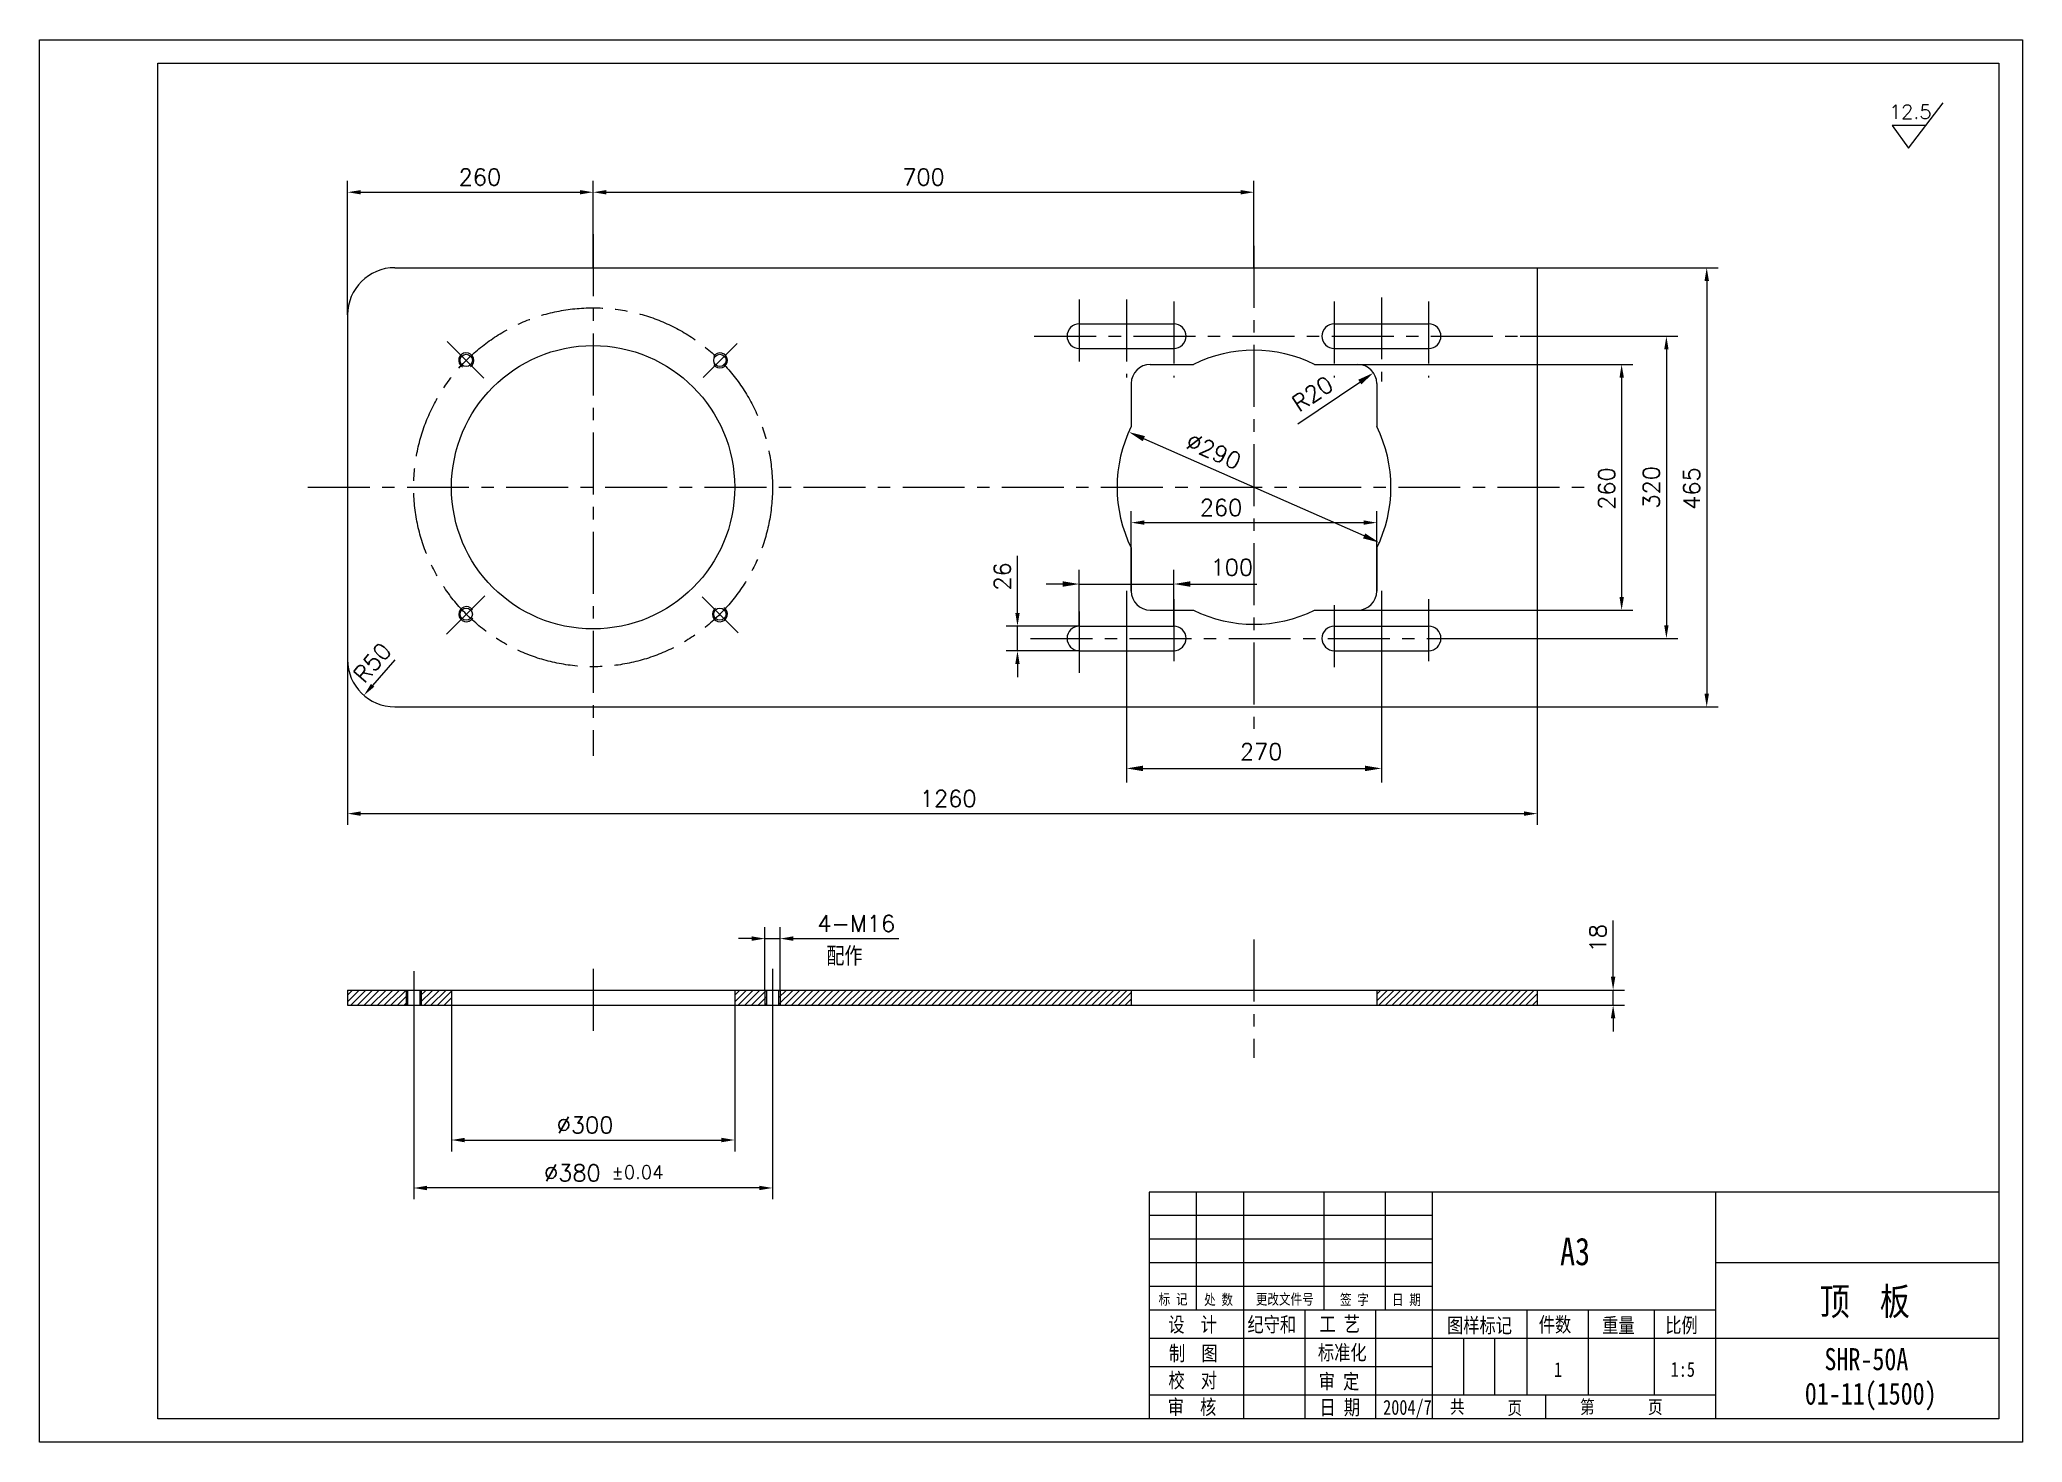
# Model space of a CAD drawing. Extents: x 284 to 2384, y 405 to 1890.
import ezdxf

# ---------------------------------------------------------------- set-up
doc = ezdxf.new("R2010")
doc.units = 0
doc.header["$LTSCALE"] = 10.5
doc.header["$MEASUREMENT"] = 0
doc.linetypes.add('CENTER', pattern=[2, 1.25, -0.25, 0.25, -0.25])
doc.layers.get('0').update_dxf_attribs({"color": 4, "linetype": 'CONTINUOUS'})
doc.layers.get('DEFPOINTS').update_dxf_attribs({"linetype": 'CONTINUOUS'})
for name, color, linetype in [('LINE_THIN', 2, 'CONTINUOUS'), ('PART', 3, 'CONTINUOUS'), ('SMPEN_THICK', 7, 'CONTINUOUS')]:
    doc.layers.add(name, color=color, linetype=linetype)
doc.styles.add('HZDX', font='', dxfattribs={"width": 0.8, "height": 0.5})
doc.styles.get("Standard").update_dxf_attribs({"font": 'txt.shx', "height": 17.5, "bigfont": 'hzfs.shx'})
doc.styles.get('HZDX').set_extended_font_data('SimSun')
doc.dimstyles.new('HZDX', dxfattribs={"dimscale": 0, "dimtxt": 5, "dimasz": 3.5, "dimexe": 5.25, "dimexo": 0, "dimgap": 1.5, "dimtad": 1, "dimdec": 4, "dimdsep": 46, "dimtxsty": 'HZDX', "dimcen": 0.09, "dimclrd": 2, "dimclre": 2, "dimclrt": 2, "dimadec": 0, "dimazin": 0, "dimtol": 1, "dimtp": 0.2, "dimtfac": 0.66667, "dimtdec": 4, "dimtmove": 0, "dimatfit": 1, "dimfxl": 1, "dimtvp": 5, "dimtolj": 1, "dimarcsym": 0})

# ---------------------------------------------------------------- blocks, each defined once
blk = doc.blocks.new('*D1')
at = {"layer": 'DEFPOINTS', "color": 0, "transparency": 16777216}
for p in [(870, 1728.6), (870, 1648.7), (610, 1598.7)]:
    blk.add_point(p, dxfattribs=at)
at = {"layer": 'SMPEN_THICK', "color": 2, "lineweight": -2, "transparency": 16777216}
for p, q in [((610, 1598.7), (610, 1740.6)), ((624, 1728.6), (856, 1728.6)), ((870, 1648.7), (870, 1740.6))]:
    blk.add_line(p, q, dxfattribs=at)
at = {"layer": 'SMPEN_THICK', "color": 2, "transparency": 16777216}
for points in [[(624, 1730.9), (624, 1726.3), (610, 1728.6)], [(856, 1730.9), (856, 1726.3), (870, 1728.6)]]:
    blk.add_solid(points, dxfattribs=at)
at = {"layer": 'SMPEN_THICK', "color": 2, "transparency": 16777216, "insert": (750.1, 1744.6), "char_height": 17.5, "attachment_point": 5}
blk.add_mtext('\\A1;260', dxfattribs=at)
blk = doc.blocks.new('*D2')
at = {"layer": 'DEFPOINTS', "color": 0, "transparency": 16777216}
for p in [(1570, 1728.6), (870, 1648.7), (1570, 1648.7)]:
    blk.add_point(p, dxfattribs=at)
at = {"layer": 'SMPEN_THICK', "color": 2, "lineweight": -2, "transparency": 16777216}
for p, q in [((870, 1648.7), (870, 1740.6)), ((884, 1728.6), (1556, 1728.6)), ((1570, 1648.7), (1570, 1740.6))]:
    blk.add_line(p, q, dxfattribs=at)
at = {"layer": 'SMPEN_THICK', "color": 2, "transparency": 16777216}
for points in [[(884, 1730.9), (884, 1726.3), (870, 1728.6)], [(1556, 1730.9), (1556, 1726.3), (1570, 1728.6)]]:
    blk.add_solid(points, dxfattribs=at)
at = {"layer": 'SMPEN_THICK', "color": 2, "transparency": 16777216, "insert": (1220, 1744.6), "char_height": 17.5, "attachment_point": 5}
blk.add_mtext('\\A1;700', dxfattribs=at)
blk = doc.blocks.new('*D3')
at = {"layer": 'DEFPOINTS', "color": 0, "transparency": 16777216}
for p in [(1680, 1546.2), (1680, 1286.2), (1959.4, 1286.2)]:
    blk.add_point(p, dxfattribs=at)
at = {"layer": 'SMPEN_THICK', "color": 2, "lineweight": -2, "transparency": 16777216}
for p, q in [((1680, 1546.2), (1971.4, 1546.2)), ((1959.4, 1532.2), (1959.4, 1300.2)), ((1680, 1286.2), (1971.4, 1286.2))]:
    blk.add_line(p, q, dxfattribs=at)
at = {"layer": 'SMPEN_THICK', "color": 2, "transparency": 16777216}
for points in [[(1957.1, 1532.2), (1961.8, 1532.2), (1959.4, 1546.2)], [(1957.1, 1300.2), (1961.8, 1300.2), (1959.4, 1286.2)]]:
    blk.add_solid(points, dxfattribs=at)
at = {"layer": 'SMPEN_THICK', "color": 2, "transparency": 16777216, "insert": (1943.5, 1414.9), "char_height": 17.5, "attachment_point": 5, "rotation": 90}
blk.add_mtext('\\A1;260', dxfattribs=at)
blk = doc.blocks.new('*D4')
at = {"layer": 'DEFPOINTS', "color": 0, "transparency": 16777216}
for p in [(1852.1, 1576.2), (1780.2, 1256.2), (2006.8, 1256.2)]:
    blk.add_point(p, dxfattribs=at)
at = {"layer": 'SMPEN_THICK', "color": 2, "lineweight": -2, "transparency": 16777216}
for p, q in [((1852.1, 1576.2), (2018.8, 1576.2)), ((2006.8, 1562.2), (2006.8, 1270.2)), ((1780.2, 1256.2), (2018.8, 1256.2))]:
    blk.add_line(p, q, dxfattribs=at)
at = {"layer": 'SMPEN_THICK', "color": 2, "transparency": 16777216}
for points in [[(2004.5, 1562.2), (2009.1, 1562.2), (2006.8, 1576.2)], [(2004.5, 1270.2), (2009.1, 1270.2), (2006.8, 1256.2)]]:
    blk.add_solid(points, dxfattribs=at)
at = {"layer": 'SMPEN_THICK', "color": 2, "transparency": 16777216, "insert": (1990.9, 1416.2), "char_height": 17.5, "attachment_point": 5, "rotation": 90}
blk.add_mtext('\\A1;320', dxfattribs=at)
blk = doc.blocks.new('*D5')
at = {"layer": 'DEFPOINTS', "color": 0, "transparency": 16777216}
for p in [(1870, 1648.7), (1870, 1183.7), (2049.5, 1183.7)]:
    blk.add_point(p, dxfattribs=at)
at = {"layer": 'SMPEN_THICK', "color": 2, "lineweight": -2, "transparency": 16777216}
for p, q in [((1870, 1648.7), (2061.5, 1648.7)), ((2049.5, 1634.7), (2049.5, 1197.7)), ((1870, 1183.7), (2061.5, 1183.7))]:
    blk.add_line(p, q, dxfattribs=at)
at = {"layer": 'SMPEN_THICK', "color": 2, "transparency": 16777216}
for points in [[(2047.2, 1634.7), (2051.9, 1634.7), (2049.5, 1648.7)], [(2047.2, 1197.7), (2051.9, 1197.7), (2049.5, 1183.7)]]:
    blk.add_solid(points, dxfattribs=at)
at = {"layer": 'SMPEN_THICK', "color": 2, "transparency": 16777216, "insert": (2033.6, 1414.9), "char_height": 17.5, "attachment_point": 5, "rotation": 90}
blk.add_mtext('\\A1;465', dxfattribs=at)
blk = doc.blocks.new('*D6')
at = {"layer": 'DEFPOINTS', "color": 0, "transparency": 16777216}
for p in [(1870, 884), (1870, 868), (1950.4, 868)]:
    blk.add_point(p, dxfattribs=at)
at = {"layer": 'SMPEN_THICK', "color": 2, "lineweight": -2, "transparency": 16777216}
for p, q in [((1950.4, 898), (1950.4, 957.7)), ((1870, 884), (1962.4, 884)), ((1950.4, 868), (1950.4, 884)), ((1870, 868), (1962.4, 868)), ((1950.4, 854), (1950.4, 840))]:
    blk.add_line(p, q, dxfattribs=at)
at = {"layer": 'SMPEN_THICK', "color": 2, "transparency": 16777216}
for points in [[(1948, 898), (1952.7, 898), (1950.4, 884)], [(1948, 854), (1952.7, 854), (1950.4, 868)]]:
    blk.add_solid(points, dxfattribs=at)
at = {"layer": 'SMPEN_THICK', "color": 2, "transparency": 16777216, "insert": (1934.4, 938.8), "char_height": 17.5, "attachment_point": 5, "rotation": 90}
blk.add_mtext('\\A1;18', dxfattribs=at)
blk = doc.blocks.new('*D7')
at = {"layer": 'DEFPOINTS', "color": 0, "transparency": 16777216}
for p in [(610, 1233.7), (1870, 1183.7), (1870, 1070.7)]:
    blk.add_point(p, dxfattribs=at)
at = {"layer": 'SMPEN_THICK', "color": 2, "lineweight": -2, "transparency": 16777216}
for p, q in [((610, 1233.7), (610, 1058.7)), ((1870, 1183.7), (1870, 1058.7)), ((624, 1070.7), (1856, 1070.7))]:
    blk.add_line(p, q, dxfattribs=at)
at = {"layer": 'SMPEN_THICK', "color": 2, "transparency": 16777216}
for points in [[(624, 1073.1), (624, 1068.4), (610, 1070.7)], [(1856, 1073.1), (1856, 1068.4), (1870, 1070.7)]]:
    blk.add_solid(points, dxfattribs=at)
at = {"layer": 'SMPEN_THICK', "color": 2, "transparency": 16777216, "insert": (1246.1, 1086.7), "char_height": 17.5, "attachment_point": 5}
blk.add_mtext('\\A1;1260', dxfattribs=at)
blk = doc.blocks.new('*D8')
at = {"layer": 'DEFPOINTS', "color": 0, "transparency": 16777216}
for p in [(720, 868), (1020, 868), (1020, 725.2)]:
    blk.add_point(p, dxfattribs=at)
at = {"layer": 'SMPEN_THICK', "color": 2, "lineweight": -2, "transparency": 16777216}
for p, q in [((720, 868), (720, 713.2)), ((1020, 868), (1020, 713.2)), ((734, 725.2), (1006, 725.2))]:
    blk.add_line(p, q, dxfattribs=at)
at = {"layer": 'SMPEN_THICK', "color": 2, "transparency": 16777216}
for points in [[(734, 727.5), (734, 722.8), (720, 725.2)], [(1006, 727.5), (1006, 722.8), (1020, 725.2)]]:
    blk.add_solid(points, dxfattribs=at)
at = {"layer": 'SMPEN_THICK', "color": 2, "transparency": 16777216, "insert": (861.5, 741.1), "char_height": 17.5, "attachment_point": 5}
blk.add_mtext('\\A1;%%c300', dxfattribs=at)
blk = doc.blocks.new('*D9')
at = {"layer": 'DEFPOINTS', "color": 0, "transparency": 16777216}
for p in [(1700, 1378.8), (1440, 1306.2), (1700, 1306.2)]:
    blk.add_point(p, dxfattribs=at)
at = {"layer": 'SMPEN_THICK', "color": 2, "lineweight": -2, "transparency": 16777216}
for p, q in [((1440, 1306.2), (1440, 1390.8)), ((1700, 1306.2), (1700, 1390.8)), ((1454, 1378.8), (1686, 1378.8))]:
    blk.add_line(p, q, dxfattribs=at)
at = {"layer": 'SMPEN_THICK', "color": 2, "transparency": 16777216}
for points in [[(1454, 1381.2), (1454, 1376.5), (1440, 1378.8)], [(1686, 1381.2), (1686, 1376.5), (1700, 1378.8)]]:
    blk.add_solid(points, dxfattribs=at)
at = {"layer": 'SMPEN_THICK', "color": 2, "transparency": 16777216, "insert": (1535.1, 1394.8), "char_height": 17.5, "attachment_point": 5}
blk.add_mtext('\\A1;260', dxfattribs=at)
blk = doc.blocks.new('*D10')
at = {"layer": 'DEFPOINTS', "color": 0, "transparency": 16777216}
for p in [(1052, 938.4), (1052, 884), (1068, 884)]:
    blk.add_point(p, dxfattribs=at)
at = {"layer": 'SMPEN_THICK', "color": 2, "lineweight": -2, "transparency": 16777216}
for p, q in [((1052, 884), (1052, 950.4)), ((1068, 884), (1068, 950.4)), ((1038, 938.4), (1024, 938.4)), ((1052, 938.4), (1068, 938.4)), ((1082, 938.4), (1193.8, 938.4))]:
    blk.add_line(p, q, dxfattribs=at)
at = {"layer": 'SMPEN_THICK', "color": 2, "transparency": 16777216}
for points in [[(1038, 940.8), (1038, 936.1), (1052, 938.4)], [(1082, 940.8), (1082, 936.1), (1068, 938.4)]]:
    blk.add_solid(points, dxfattribs=at)
at = {"layer": 'SMPEN_THICK', "color": 2, "transparency": 16777216, "insert": (1148.7, 954.4), "char_height": 17.5, "attachment_point": 5}
blk.add_mtext('\\A1;4-M16', dxfattribs=at)
blk = doc.blocks.new('*D11')
at = {"layer": 'DEFPOINTS', "color": 0, "transparency": 16777216}
for p in [(660, 1233.7), (627.3, 1196)]:
    blk.add_point(p, dxfattribs=at)
at = {"layer": 'SMPEN_THICK', "color": 2, "lineweight": -2, "transparency": 16777216}
blk.add_line((660, 1233.7), (636.4, 1206.5), dxfattribs=at)
at = {"layer": 'SMPEN_THICK', "color": 2, "transparency": 16777216}
blk.add_solid([(634.7, 1208.1), (638.2, 1205), (627.3, 1196)], dxfattribs=at)
at = {"layer": 'SMPEN_THICK', "color": 2, "transparency": 16777216, "insert": (636.2, 1230.6), "char_height": 17.5, "attachment_point": 5, "rotation": 49.0918}
blk.add_mtext('\\A1;R50', dxfattribs=at)
blk = doc.blocks.new('*D12')
at = {"layer": 'DEFPOINTS', "color": 0, "transparency": 16777216}
for p in [(1385, 1269.2), (1319.5, 1243.2), (1385, 1243.2)]:
    blk.add_point(p, dxfattribs=at)
at = {"layer": 'SMPEN_THICK', "color": 2, "lineweight": -2, "transparency": 16777216}
for p, q in [((1319.5, 1283.2), (1319.5, 1343.7)), ((1385, 1269.2), (1307.5, 1269.2)), ((1319.5, 1243.2), (1319.5, 1269.2)), ((1385, 1243.2), (1307.5, 1243.2)), ((1319.5, 1229.2), (1319.5, 1215.2))]:
    blk.add_line(p, q, dxfattribs=at)
at = {"layer": 'SMPEN_THICK', "color": 2, "transparency": 16777216}
for points in [[(1317.2, 1283.2), (1321.8, 1283.2), (1319.5, 1269.2)], [(1317.2, 1229.2), (1321.8, 1229.2), (1319.5, 1243.2)]]:
    blk.add_solid(points, dxfattribs=at)
at = {"layer": 'SMPEN_THICK', "color": 2, "transparency": 16777216, "insert": (1303.5, 1321.9), "char_height": 17.5, "attachment_point": 5, "rotation": 90}
blk.add_mtext('\\A1;26', dxfattribs=at)
blk = doc.blocks.new('*D13')
at = {"color": 2, "lineweight": -2, "transparency": 16777216}
blk.add_line((1616.4, 1483.3), (1682.1, 1527.6), dxfattribs=at)
at = {"color": 2, "transparency": 16777216}
blk.add_solid([(1680.4, 1530.1), (1683.7, 1525.2), (1696.6, 1537.4)], dxfattribs=at)
at = {"layer": 'DEFPOINTS', "color": 0, "transparency": 16777216}
for p in [(1696.6, 1537.4), (1680, 1526.2)]:
    blk.add_point(p, dxfattribs=at)
at = {"color": 2, "transparency": 16777216, "insert": (1632, 1515.3), "char_height": 17.5, "attachment_point": 5, "rotation": 33.9975}
blk.add_mtext('\\A1;R20', dxfattribs=at)
blk = doc.blocks.new('*D14')
at = {"color": 2, "lineweight": -2, "transparency": 16777216}
for p, q in [((1435, 1243.2), (1435, 1103.6)), ((1705, 1243.2), (1705, 1103.6)), ((1452.5, 1118.6), (1687.5, 1118.6))]:
    blk.add_line(p, q, dxfattribs=at)
at = {"color": 2, "transparency": 16777216}
for points in [[(1452.5, 1121.5), (1452.5, 1115.7), (1435, 1118.6)], [(1687.5, 1121.5), (1687.5, 1115.7), (1705, 1118.6)]]:
    blk.add_solid(points, dxfattribs=at)
at = {"layer": 'DEFPOINTS', "color": 0, "transparency": 16777216}
for p in [(1435, 1243.2), (1705, 1243.2), (1705, 1118.6)]:
    blk.add_point(p, dxfattribs=at)
at = {"color": 2, "transparency": 16777216, "insert": (1577.6, 1136.3), "char_height": 17.5, "attachment_point": 5}
blk.add_mtext('\\A1;270', dxfattribs=at)
blk = doc.blocks.new('*D15')
at = {"color": 2, "lineweight": -2, "transparency": 16777216}
for p, q in [((1385, 1269.2), (1385, 1328.8)), ((1485, 1269.2), (1485, 1328.8)), ((1367.5, 1313.8), (1350, 1313.8)), ((1385, 1313.8), (1485, 1313.8)), ((1502.5, 1313.8), (1573, 1313.8))]:
    blk.add_line(p, q, dxfattribs=at)
at = {"color": 2, "transparency": 16777216}
for points in [[(1367.5, 1316.7), (1367.5, 1310.9), (1385, 1313.8)], [(1502.5, 1316.7), (1502.5, 1310.9), (1485, 1313.8)]]:
    blk.add_solid(points, dxfattribs=at)
at = {"layer": 'DEFPOINTS', "color": 0, "transparency": 16777216}
for p in [(1485, 1313.8), (1385, 1269.2), (1485, 1269.2)]:
    blk.add_point(p, dxfattribs=at)
at = {"color": 2, "transparency": 16777216, "insert": (1546.5, 1331.5), "char_height": 17.5, "attachment_point": 5}
blk.add_mtext('\\A1;100', dxfattribs=at)
blk = doc.blocks.new('*D16')
at = {"color": 2, "lineweight": -2, "transparency": 16777216}
blk.add_line((1686.7, 1364.8), (1453.4, 1467.7), dxfattribs=at)
at = {"color": 2, "transparency": 16777216}
for points in [[(1454.5, 1470.4), (1452.2, 1465), (1437.3, 1474.8)], [(1687.8, 1367.4), (1685.5, 1362.1), (1702.7, 1357.7)]]:
    blk.add_solid(points, dxfattribs=at)
at = {"layer": 'DEFPOINTS', "color": 0, "transparency": 16777216}
for p in [(1437.3, 1474.8), (1702.7, 1357.7)]:
    blk.add_point(p, dxfattribs=at)
at = {"color": 2, "transparency": 16777216, "insert": (1527.4, 1454.4), "char_height": 17.5, "attachment_point": 5, "rotation": 336.1958}
blk.add_mtext('\\A1;∅290', dxfattribs=at)

msp = doc.modelspace()

# ---------------------------------------------------------------- hatches: boundary and pattern name
h = msp.add_hatch()
h.set_pattern_fill('ANSI31', color=0, scale=40, style=0)
h.paths.add_polyline_path([(672.00652, 884.00162), (610.00652, 884.00162), (610.00652, 868.00162), (672.00652, 868.00162)])
h.paths.add_polyline_path([(720.00652, 884.00162), (688.00652, 884.00162), (688.00652, 868.00162), (720.00652, 868.00162)])
h.paths.add_polyline_path([(1052.00652, 884.00162), (1020.00652, 884.00162), (1020.00652, 868.00162), (1052.00652, 868.00162)])
h.paths.add_polyline_path([(1440.00652, 884.00162), (1068.00652, 884.00162), (1068.00652, 868.00162), (1440.00652, 868.00162)])
h.paths.add_polyline_path([(1870.00652, 884.00162), (1700.00652, 884.00162), (1700.00652, 868.00162), (1870.00652, 868.00162)])
h.paths.add_polyline_path([(673.50652, 884.00162), (672.00652, 884.00162), (672.00652, 868.00162), (673.50652, 868.00162)])
h.paths.add_polyline_path([(688.00652, 884.00162), (686.50652, 884.00162), (686.50652, 868.00162), (688.00652, 868.00162)])
h.paths.add_polyline_path([(1053.50652, 884.00162), (1052.00652, 884.00162), (1052.00652, 868.00162), (1053.50652, 868.00162)])
h.paths.add_polyline_path([(1068.00652, 884.00162), (1066.50652, 884.00162), (1066.50652, 868.00162), (1068.00652, 868.00162)])

# ---------------------------------------------------------------- linework, layer by layer
at = {"linetype": 'ByBlock', "ltscale": 5}
for p, q in [((408.81792, 430.12422), (408.81792, 1865.12421)), ((408.81792, 1865.12421), (2358.8179, 1865.12421)), ((2358.8179, 1865.12421), (2358.8179, 430.12422)), ((660.00652, 1648.73901), (1870.00652, 1648.73901)), ((1870.00652, 1648.73901), (1870.00652, 1183.73901)), ((610.00652, 1598.73901), (610.00652, 1233.73901)), ((1385.00652, 1589.23901), (1485.00652, 1589.23901)), ((1385.00652, 1576.23901), (1385.00652, 1576.23901)), ((1505.00652, 1576.23901), (1505.00652, 1576.23901)), ((1655.00652, 1589.23901), (1755.00652, 1589.23901)), ((1755.00652, 1576.23901), (1755.00652, 1576.23901)), ((1385.00652, 1563.23901), (1485.00652, 1563.23901)), ((1655.00652, 1563.23901), (1755.00652, 1563.23901)), ((1460.00652, 1546.23901), (1505.78036, 1546.23901)), ((1634.23269, 1546.23901), (1680.00652, 1546.23901)), ((1440.00652, 1526.23901), (1440.00652, 1480.46518)), ((1700.00652, 1526.23901), (1700.00652, 1480.46518)), ((1440.00652, 1352.01285), (1440.00652, 1306.23901)), ((1700.00652, 1352.01285), (1700.00652, 1306.23901)), ((1460.00652, 1286.23901), (1505.78036, 1286.23901)), ((1634.23269, 1286.23901), (1680.00652, 1286.23901)), ((1385.00652, 1269.23901), (1485.00652, 1269.23901)), ((1655.00652, 1269.23901), (1755.00652, 1269.23901)), ((1385.00652, 1243.23901), (1485.00652, 1243.23901)), ((1655.00652, 1243.23901), (1755.00652, 1243.23901)), ((660.00652, 1183.73901), (1870.00652, 1183.73901)), ((610.00652, 884.00162), (1870.00652, 884.00162)), ((610.00652, 884.00162), (610.00652, 868.00162)), ((673.50652, 884.00162), (673.50652, 868.00162)), ((686.50652, 884.00162), (686.50652, 868.00162)), ((720.00652, 884.00162), (720.00652, 868.00162)), ((1440.00652, 884.00162), (1440.00652, 868.00162)), ((610.00652, 868.00162), (1870.00652, 868.00162)), ((1458.8179, 670.12422), (1458.8179, 430.12422)), ((2358.8179, 670.12422), (1458.8179, 670.12422)), ((2358.8179, 430.12422), (408.81792, 430.12422))]:
    msp.add_line(p, q, dxfattribs=at)
at = {"color": 2, "linetype": 'ByBlock'}
for p, q in [((680.00652, 868.00162), (680.00652, 662.39059)), ((1060.00652, 868.00162), (1060.00652, 662.39059)), ((1046.00652, 674.39059), (694.00652, 674.39059))]:
    msp.add_line(p, q, dxfattribs=at)
at = {"linetype": 'ByBlock', "ltscale": 5}
msp.add_circle((870.00652, 1416.23901), 150, dxfattribs=at)
for centre, radius, start, end in [((660.00652, 1598.73901), 50, 90, 180), ((1385.00652, 1576.23901), 13, 90, 270), ((1485.00652, 1576.23901), 13, 270, 90), ((1655.00652, 1576.23901), 13, 90, 270), ((1755.00652, 1576.23901), 13, 270, 90), ((1570.00652, 1416.23901), 145, 63.70844473, 116.29155527), ((1460.00652, 1526.23901), 20, 90, 180), ((1680.00652, 1526.23901), 20, 0, 90), ((1570.00652, 1416.23901), 145, 153.70844473, 206.29155527), ((1570.00652, 1416.23901), 145, 333.70844473, 26.29155527), ((1460.00652, 1306.23901), 20, 180, 270), ((1570.00652, 1416.23901), 145, 243.70844473, 296.29155527), ((1385.00652, 1256.23901), 13, 90, 270), ((1485.00652, 1256.23901), 13, 270, 90), ((1655.00652, 1256.23901), 13, 90, 270), ((1755.00652, 1256.23901), 13, 270, 90), ((660.00652, 1233.73901), 50, 180, 270)]:
    msp.add_arc(centre, radius, start, end, dxfattribs=at)
at = {"color": 2, "linetype": 'ByBlock'}
for points in [[(694.00652, 676.72393), (694.00652, 672.05726), (680.00652, 674.39059)], [(1046.00652, 676.72393), (1046.00652, 672.05726), (1060.00652, 674.39059)]]:
    msp.add_solid(points, dxfattribs=at)
at = {"layer": 'DEFPOINTS', "color": 0, "linetype": 'ByBlock'}
for p in [(1060.00652, 803.81567), (680.00652, 795.67855), (680.00652, 674.39059)]:
    msp.add_point(p, dxfattribs=at)
at = {"layer": 'LINE_THIN', "linetype": 'Continuous'}
for p, q in [((283.81792, 405.12422), (283.81792, 1890.12421)), ((283.81792, 1890.12421), (2383.8179, 1890.12421)), ((2383.8179, 1890.12421), (2383.8179, 405.12422)), ((2383.8179, 405.12422), (283.81792, 405.12422))]:
    msp.add_line(p, q, dxfattribs=at)
at = {"layer": 'PART', "linetype": 'Continuous'}
for p, q in [((1508.8179, 670.12422), (1508.8179, 545.12422)), ((1558.8179, 670.12422), (1558.8179, 430.12422)), ((1643.8179, 670.12422), (1643.8179, 545.12422)), ((1708.8179, 670.12422), (1708.8179, 545.12422)), ((1758.8179, 670.12422), (1758.8179, 430.12422)), ((2058.8179, 670.12422), (2058.8179, 430.12422)), ((2358.8179, 595.12422), (2058.8179, 595.12422)), ((1623.8179, 545.12422), (1623.8179, 430.12422)), ((1698.8179, 545.12422), (1698.8179, 430.12422)), ((1858.8179, 545.12422), (1858.8179, 455.12422)), ((1923.8179, 545.12422), (1923.8179, 455.12422)), ((1993.8179, 545.12422), (1993.8179, 455.12422)), ((1791.8179, 515.12422), (1791.8179, 455.12422)), ((1824.8179, 515.12422), (1824.8179, 455.12422)), ((2358.8179, 515.12422), (2058.8179, 515.12422)), ((1878.8179, 455.12422), (1878.8179, 430.12422))]:
    msp.add_line(p, q, dxfattribs=at)
at = {"layer": 'SMPEN_THICK'}
for p, q in [((2263.08829, 1775.31519), (2299.85057, 1823.42943)), ((2281.38146, 1799.25717), (2245.9811, 1799.25717)), ((2245.9811, 1799.25717), (2263.08829, 1775.31519)), ((1758.8179, 645.12422), (1458.8179, 645.12422)), ((1758.8179, 620.12422), (1458.8179, 620.12422)), ((1758.8179, 595.12422), (1458.8179, 595.12422)), ((1758.8179, 570.12422), (1458.8179, 570.12422)), ((2058.8179, 545.12422), (1458.8179, 545.12422)), ((2058.8179, 515.12422), (1458.8179, 515.12422)), ((1758.8179, 485.12422), (1458.8179, 485.12422)), ((2058.8179, 455.12422), (1458.8179, 455.12422))]:
    msp.add_line(p, q, dxfattribs=at)
at = {"layer": 'SMPEN_THICK', "linetype": 'CENTER', "ltscale": 5}
for p, q in [((870.00652, 1684.17426), (870.00652, 1131.9598)), ((1570.00652, 1671.96922), (1570.00652, 1160.3809)), ((1705.00652, 1617.3217), (1705.00652, 1528.23801)), ((1385.00652, 1615.14894), (1385.00652, 1543.44741)), ((1435.00652, 1615.14894), (1435.00652, 1532.58354)), ((1485.00652, 1612.97617), (1485.00652, 1532.58354)), ((1655.00652, 1612.97617), (1655.00652, 1532.58354)), ((1755.00652, 1612.97617), (1755.00652, 1532.58354)), ((1337.31916, 1576.23901), (1852.09245, 1576.23901)), ((715.34411, 1570.51656), (754.27163, 1531.58904)), ((986.6713, 1532.51892), (1022.66015, 1568.50777)), ((567.91333, 1416.23901), (1923.94962, 1416.23901)), ((1435.00652, 1306.61517), (1435.00652, 1217.53148)), ((1705.00652, 1306.61517), (1705.00652, 1202.32205)), ((714.91132, 1260.75895), (755.30637, 1301.154)), ((985.63438, 1300.22629), (1023.8285, 1262.03217)), ((1385.00652, 1284.88744), (1385.00652, 1219.70425)), ((1485.00652, 1297.92407), (1485.00652, 1221.87701)), ((1655.00652, 1291.40577), (1655.00652, 1217.53148)), ((1755.00652, 1297.92407), (1755.00652, 1219.70425)), ((1333.19203, 1256.23901), (1780.23382, 1256.23901)), ((1570.00652, 937.32179), (1570.00652, 812.06375)), ((680.00652, 904.09074), (680.00652, 843.09105)), ((870.00652, 906.2693), (870.00652, 836.55537)), ((1060.00652, 906.2693), (1060.00652, 845.26961)), ((672.00652, 884.00162), (672.00652, 868.00162)), ((688.00652, 884.00162), (688.00652, 868.00162)), ((1052.00652, 884.00162), (1052.00652, 868.00162)), ((1068.00652, 884.00162), (1068.00652, 868.00162))]:
    msp.add_line(p, q, dxfattribs=at)
at = {"layer": 'SMPEN_THICK', "color": 4, "linetype": 'ByBlock', "ltscale": 5}
for p, q in [((1020.00652, 884.00162), (1020.00652, 868.00162)), ((1053.50652, 884.00162), (1053.50652, 868.00162)), ((1066.50652, 884.00162), (1066.50652, 868.00162)), ((1700.00652, 884.00162), (1700.00652, 868.00162)), ((1870.00652, 884.00162), (1870.00652, 868.00162))]:
    msp.add_line(p, q, dxfattribs=at)
at = {"layer": 'SMPEN_THICK', "linetype": 'CENTER', "ltscale": 5}
msp.add_circle((870.00652, 1416.23901), 190, dxfattribs=at)
at = {"layer": 'SMPEN_THICK', "color": 4, "linetype": 'ByBlock', "ltscale": 5}
for centre in [(735.65624, 1550.5893), (1004.35681, 1550.5893), (735.65624, 1281.88873), (1004.35681, 1281.88873)]:
    msp.add_circle(centre, 6.5, dxfattribs=at)
at = {"layer": 'SMPEN_THICK'}
for centre, start, end in [((735.65624, 1550.5893), 305.14375909, 239.53313632), ((1004.35681, 1550.5893), 215.14375909, 149.53313632), ((735.65624, 1281.88873), 35.14375909, 329.53313632), ((1004.35681, 1281.88873), 125.14375909, 59.53313632)]:
    msp.add_arc(centre, 8, start, end, dxfattribs=at)
at = {"layer": 'SMPEN_THICK', "color": 4, "linetype": 'ByBlock', "ltscale": 5}
msp.add_arc((1680.00652, 1306.23901), 20, 270, 0, dxfattribs=at)

# ---------------------------------------------------------------- texts
at = {"color": 2, "linetype": 'ByBlock', "insert": (2265.11935, 1813.76203), "char_height": 15, "attachment_point": 5}
msp.add_mtext('12.5', dxfattribs=at)
at = {"layer": 'SMPEN_THICK', "style": 'HZDX', "width": 0.8}
for s, height, p in [('配作', 17.5, (1117.12796, 911.73939)), ('A3', 29.166667, (1894.20319, 592.67886)), ('顶  板', 29.166667, (2169.28645, 539.74091)), ('标 记', 11.25, (1468.96348, 550.99752)), ('处 数', 11.25, (1517.1308, 550.63725)), ('更改文件号', 11.25, (1571.88062, 551.04632)), ('签 字', 11.25, (1661.07212, 550.59886)), ('日 期', 11.25, (1716.19136, 550.49321)), ('设  计', 15.75, (1479.22504, 521.96058)), ('纪守和', 15.75, (1563.08398, 521.96058)), ('工 艺', 15.75, (1639.35268, 522.42754)), ('图样标记', 15.75, (1774.50416, 521.02706)), ('件数', 15.75, (1871.63395, 521.95304)), ('重量', 15.75, (1938.76745, 521.12977)), ('比例', 15.75, (2005.62322, 521.23248)), ('制  图', 15.75, (1479.96396, 491.52503)), ('标准化', 15.75, (1637.70537, 492.36459)), ('SHR-50A', 23.333333, (2174.21433, 481.50853)), ('1', 15.75, (1887.85103, 474.26027)), ('1:5', 15.75, (2011.36684, 474.50305)), ('校  对', 15.75, (1479.39799, 462.79353)), ('审 定', 15.75, (1638.63178, 461.68131)), ('01-11(1500)', 23.3333333, (2153.38689, 445.06302)), ('审  核', 15.75, (1478.57434, 434.57022)), ('日 期', 15.75, (1639.3874, 434.29796)), ('2004/7', 15.75, (1706.80341, 434.29796)), ('共', 14.175, (1777.62673, 435.77505)), ('页', 14.175, (1838.49978, 434.4098)), ('第', 14.175, (1915.30747, 435.43943)), ('页', 14.175, (1987.32084, 435.43943))]:
    msp.add_text(s, height=height, dxfattribs=at).set_placement(p)
at = {"layer": 'SMPEN_THICK'}
for s, height, p in [('∅380', 17.5, (818.03843, 681.59059)), ('%%p0.04', 14, (889.4155, 684.03765))]:
    msp.add_text(s, height=height, dxfattribs=at).set_placement(p)

# ---------------------------------------------------------------- dimensions: what is measured, and where the dimension line sits
at = {"color": 0}
dim = msp.add_radius_dim(center=(1680.00652, 1526.23901), mpoint=(1696.58776, 1537.42215), dimstyle='HZDX', override={"dimscale": 5, "dimtxt": 3.5, "dimexe": 3, "dimgap": 1.8, "dimtxsty": 'Standard', "dimtol": 0, "dimtmove": 1}, dxfattribs=at)
dim.commit()
dim.dimension.update_dxf_attribs({"geometry": '*D13', "text_midpoint": (1641.9733, 1500.5877), "dimtype": 164})
dim = msp.add_diameter_dim_2p(p1=(1702.67134, 1357.71512), p2=(1437.3417, 1474.76291), dimstyle='HZDX', override={"dimscale": 5, "dimtxt": 3.5, "dimexe": 3, "dimgap": 1.8, "dimtxsty": 'Standard', "dimtol": 0}, dxfattribs=at)
dim.commit()
dim.dimension.update_dxf_attribs({"geometry": '*D16', "text_midpoint": (1520.23235, 1438.19644), "dimtype": 163})
for base, p1, p2, picture, middle in [((1485.00652, 1313.79915), (1385.00652, 1269.23901), (1485.00652, 1269.23901), '*D15', (1546.50652, 1313.79915)), ((1705.00652, 1118.57308), (1435.00652, 1243.23901), (1705.00652, 1243.23901), '*D14', (1577.59736, 1118.57308))]:
    dim = msp.add_linear_dim(base=base, p1=p1, p2=p2, dimstyle='HZDX', override={"dimscale": 5, "dimtxt": 3.5, "dimexe": 3, "dimgap": 1.8, "dimtxsty": 'Standard', "dimtol": 0}, dxfattribs=at)
    dim.commit()
    dim.dimension.update_dxf_attribs({"geometry": picture, "text_midpoint": middle, "dimtype": 160})
at = {"layer": 'SMPEN_THICK'}
for base, p1, p2, picture, middle in [((870.00652, 1728.60177), (610.00652, 1598.73901), (870.00652, 1648.73901), '*D1', (750.079, 1728.60177)), ((1700.00652, 1378.84626), (1440.00652, 1306.23901), (1700.00652, 1306.23901), '*D9', (1535.0784, 1378.84626)), ((1870.00652, 1070.73622), (610.00652, 1233.73901), (1870.00652, 1183.73901), '*D7', (1246.11534, 1070.73622))]:
    dim = msp.add_linear_dim(base=base, p1=p1, p2=p2, dimstyle='HZDX', override={"dimscale": 4, "dimtxt": 3, "dimexe": 3, "dimgap": 1.8, "dimtxsty": 'Standard', "dimtol": 0}, dxfattribs=at)
    dim.commit()
    dim.dimension.update_dxf_attribs({"geometry": picture, "text_midpoint": middle, "dimtype": 160})
dim = msp.add_linear_dim(base=(1570.00652, 1728.60177), p1=(870.00652, 1648.73901), p2=(1570.00652, 1648.73901), dimstyle='HZDX', override={"dimscale": 4, "dimtxt": 3, "dimexe": 3, "dimgap": 1.8, "dimtxsty": 'Standard', "dimtol": 0}, dxfattribs=at)
dim.commit()
dim.dimension.update_dxf_attribs({"geometry": '*D2', "text_midpoint": (1220.00652, 1744.55177)})
for base, p1, p2, picture, middle in [((2049.51778, 1183.73901), (1870.00652, 1648.73901), (1870.00652, 1183.73901), '*D5', (2049.51778, 1414.90299)), ((2006.81044, 1256.23901), (1852.09245, 1576.23901), (1780.23382, 1256.23901), '*D4', (2006.81044, 1416.19587)), ((1959.44413, 1286.23901), (1680.00652, 1546.23901), (1680.00652, 1286.23901), '*D3', (1959.44413, 1414.90299)), ((1319.49559, 1243.23901), (1385.00652, 1269.23901), (1385.00652, 1243.23901), '*D12', (1319.49559, 1321.93901))]:
    dim = msp.add_linear_dim(base=base, p1=p1, p2=p2, angle=90, dimstyle='HZDX', override={"dimscale": 4, "dimtxt": 3, "dimexe": 3, "dimgap": 1.8, "dimtxsty": 'Standard', "dimtol": 0}, dxfattribs=at)
    dim.commit()
    dim.dimension.update_dxf_attribs({"geometry": picture, "text_midpoint": middle, "dimtype": 160})
dim = msp.add_radius_dim(center=(660.00652, 1233.73901), mpoint=(627.2641, 1195.95101), dimstyle='HZDX', override={"dimscale": 4, "dimtxt": 3, "dimexe": 3, "dimgap": 1.8, "dimtxsty": 'Standard', "dimtol": 0}, dxfattribs=at)
dim.commit()
dim.dimension.update_dxf_attribs({"geometry": '*D11', "text_midpoint": (648.21925, 1220.13533), "dimtype": 164})
for base, p1, p2, text, picture, middle in [((1052.00652, 938.43308), (1068.00652, 884.00162), (1052.00652, 884.00162), '4-M<>', '*D10', (1148.70652, 938.43308)), ((1020.00652, 725.18252), (720.00652, 868.00162), (1020.00652, 868.00162), '%%c<>', '*D8', (861.48985, 725.18252))]:
    dim = msp.add_linear_dim(base=base, p1=p1, p2=p2, text=text, dimstyle='HZDX', override={"dimscale": 4, "dimtxt": 3, "dimexe": 3, "dimgap": 1.8, "dimtxsty": 'Standard', "dimtol": 0}, dxfattribs=at)
    dim.commit()
    dim.dimension.update_dxf_attribs({"geometry": picture, "text_midpoint": middle, "dimtype": 160})
dim = msp.add_linear_dim(base=(1950.36394, 868.00162), p1=(1870.00652, 884.00162), p2=(1870.00652, 868.00162), angle=90, text='18', dimstyle='HZDX', override={"dimscale": 4, "dimtxt": 3, "dimexe": 3, "dimgap": 1.8, "dimtxsty": 'Standard', "dimtol": 0}, dxfattribs=at)
dim.commit()
dim.dimension.update_dxf_attribs({"geometry": '*D6', "text_midpoint": (1950.36394, 938.83496), "dimtype": 160})

doc.saveas('drawing.dxf')
